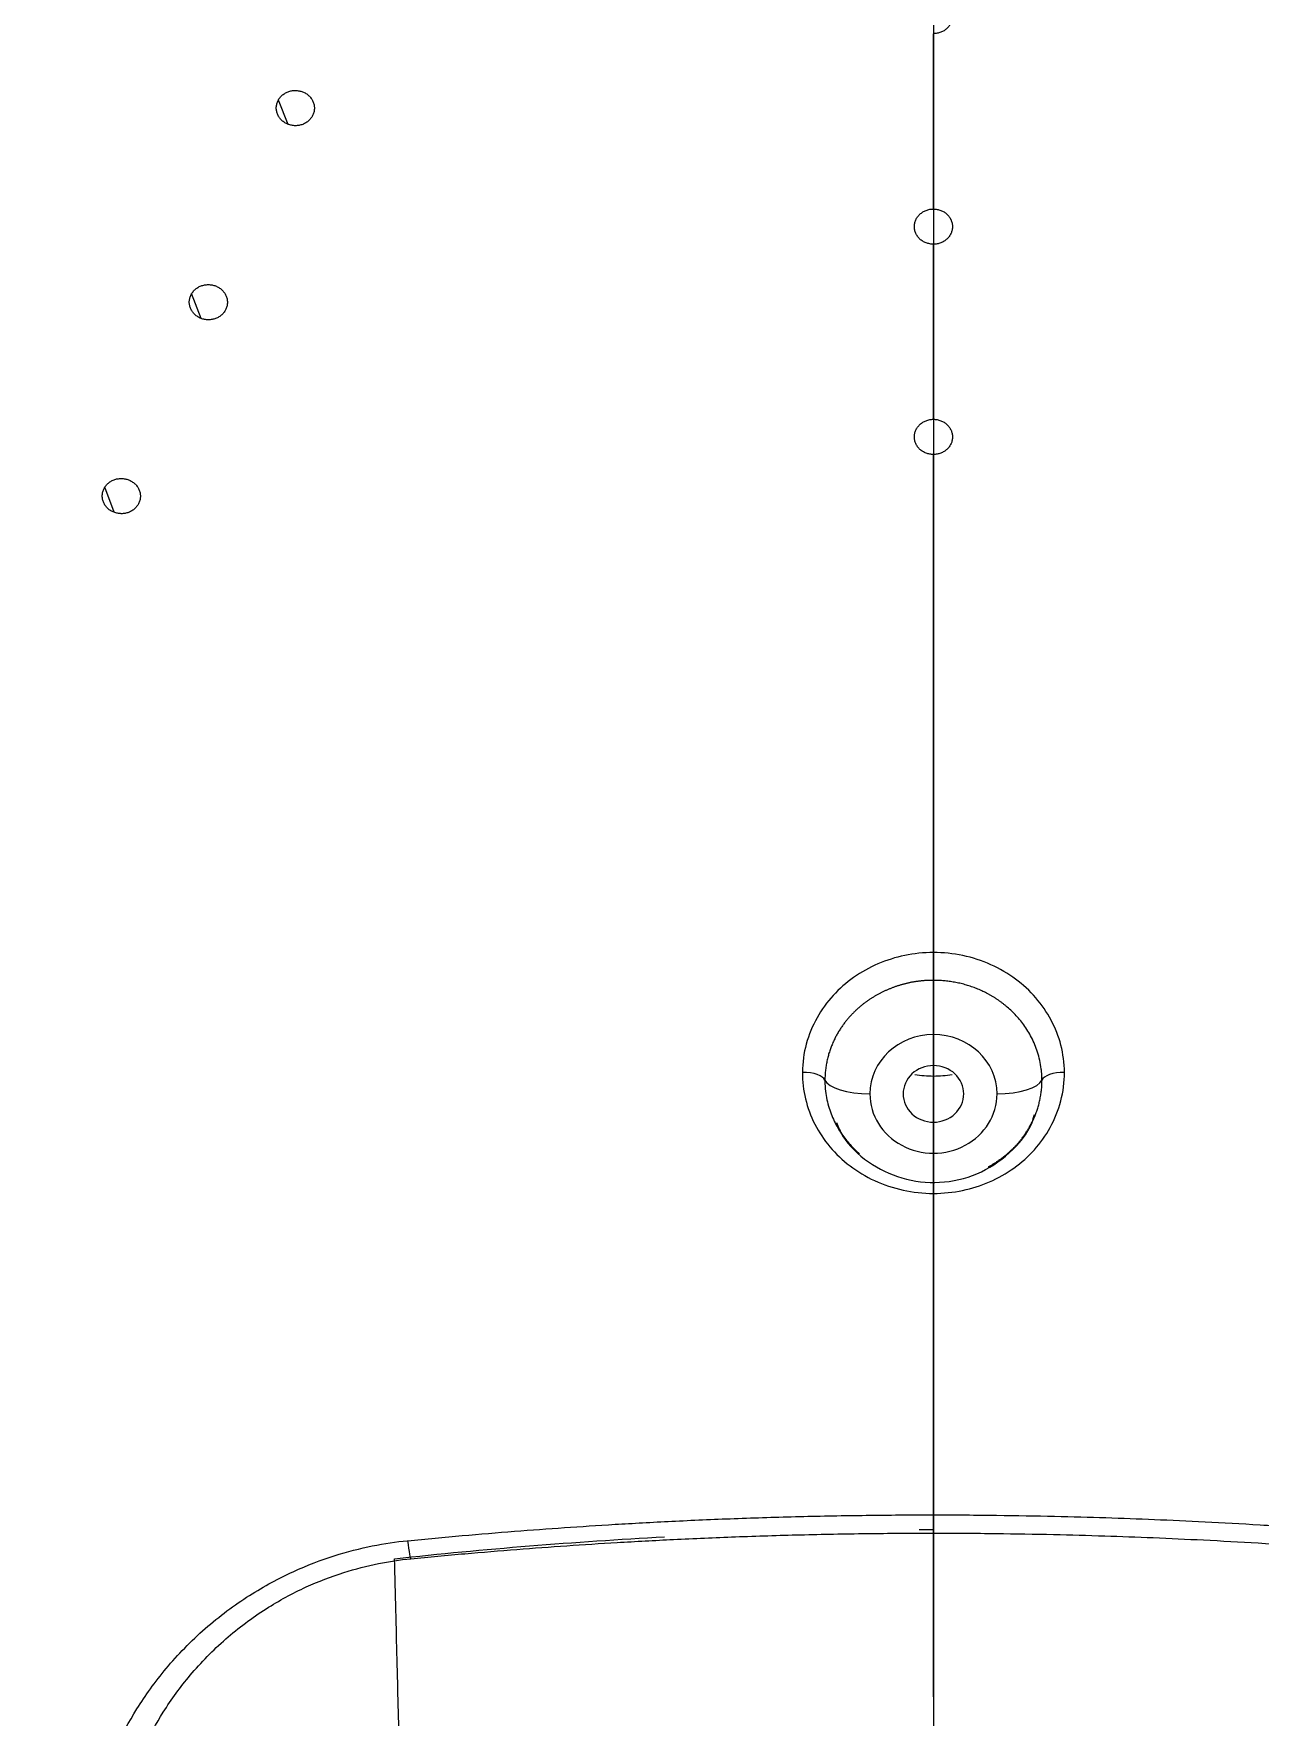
# Model space of a CAD drawing. Extents: x 1797 to 2925, y 0 to 827.
# Drawn here: x 2253.49 to 2269.68, y 512.26 to 534.47 of the extents above; entities that cross this region are included whole.
import ezdxf

# ---------------------------------------------------------------- set-up
doc = ezdxf.new("R2010")
doc.units = 0
doc.header["$LTSCALE"] = 30
doc.header["$MEASUREMENT"] = 0
doc.linetypes.add('CENTER', pattern=[2, 1.25, -0.25, 0.25, -0.25])
doc.layers.add('1', color=7, linetype='CONTINUOUS')
doc.layers.add('DEF_LAYER_ASSEM_MEMBER', color=7, linetype='CONTINUOUS')

msp = doc.modelspace()

# ---------------------------------------------------------------- linework, layer by layer
at = {"layer": '1', "color": 7, "linetype": 'Continuous', "lineweight": 13}
for p, q in [((2265.366, 532.153), (2265.366, 534.466)), ((2265.366, 529.379), (2265.366, 531.689)), ((2265.366, 522.345), (2265.366, 528.915)), ((2265.366, 514.927), (2265.366, 519.167)), ((2265.366, 514.927), (2265.366, 514.686))]:
    msp.add_line(p, q, dxfattribs=at)
at = {"layer": '1', "color": 7, "linetype": 'Continuous', "lineweight": 18}
for p, q in [((2256.85, 533.27), (2256.724, 533.591)), ((2265.366, 532.146), (2265.366, 531.689)), ((2255.702, 530.709), (2255.578, 531.037)), ((2265.366, 529.371), (2265.366, 528.915)), ((2254.554, 528.152), (2254.433, 528.484)), ((2265.366, 522.345), (2265.366, 521.978)), ((2265.366, 520.107), (2265.366, 520.716))]:
    msp.add_line(p, q, dxfattribs=at)
for centre, major_axis, ratio, start_param, end_param in [((2265.366, 552.468), (57.67, 0), 0.93358, 5.498085, 8.635877), ((2265.366, 552.451), (57.518, 0), 0.93358, 5.498085, 10.209879), ((2263.637, 520.647), (0.3, -0.002), 0.391761, 0.151871, 1.571283), ((2267.094, 520.647), (-0.3, -0.002), 0.391761, 4.711902, 6.131314), ((2265.366, 457.009), (-61.825, 0), 0.93358, 4.76982, 4.827648), ((2265.366, 457.009), (-61.825, 0), 0.93358, 4.712389, 4.715458)]:
    msp.add_ellipse(centre, major_axis=major_axis, ratio=ratio, start_param=start_param, end_param=end_param, dxfattribs=at)
at = {"layer": '1', "color": 7, "linetype": 'Continuous', "lineweight": 13}
for centre, major_axis, ratio, start_param, end_param in [((2265.366, 552.269), (57.048, 0), 0.93358, 5.498085, 10.209879), ((2265.366, 552.249), (56.129, 0), 0.93358, 5.397226, 10.310738), ((2265.366, 552.333), (55.427, 0), 0.93358, 5.397283, 10.31068), ((2265.366, 552.862), (-51, 0), 0.93358, 4.712389, 7.625054), ((2265.366, 552.862), (-51, 0), 0.93358, 1.799723, 4.712389), ((2265.366, 520.48), (-0.839, 0), 0.93358, 3.141593, 6.283185), ((2264.527, 520.695), (-0.6, 0), 0.358368, 0.149656, 1.570796), ((2266.204, 520.695), (0.6, 0), 0.358368, 4.712389, 6.133529), ((2265.366, 520.48), (-0.839, 0), 0.93358, 0, 3.141593), ((2258.43, 514.746), (-0.039, 0.398), 0.050437, 1.977571, 3.164789)]:
    msp.add_ellipse(centre, major_axis=major_axis, ratio=ratio, start_param=start_param, end_param=end_param, dxfattribs=at)
for points, knots in [([(2307.926, 513.159), (2307.938, 513.17), (2307.978, 513.208), (2308.062, 513.287), (2308.195, 513.413), (2308.376, 513.585), (2308.604, 513.804), (2308.878, 514.072), (2309.198, 514.387), (2309.562, 514.753), (2309.97, 515.169), (2310.418, 515.638), (2310.907, 516.16), (2311.432, 516.737), (2311.993, 517.371), (2312.587, 518.063), (2313.211, 518.815), (2313.862, 519.629), (2314.537, 520.507), (2315.232, 521.45), (2315.944, 522.46), (2316.669, 523.54), (2317.402, 524.691), (2318.138, 525.915), (2318.873, 527.212), (2319.6, 528.586), (2320.316, 530.037), (2321.013, 531.566), (2321.686, 533.174), (2322.328, 534.862), (2322.932, 536.629), (2323.491, 538.477), (2323.997, 540.404), (2324.443, 542.411), (2324.819, 544.495), (2325.119, 546.656), (2325.333, 548.89), (2325.454, 551.195), (2325.473, 553.567), (2325.38, 556.002), (2325.168, 558.496), (2324.825, 561.042), (2324.345, 563.634), (2323.719, 566.266), (2322.939, 568.928), (2321.997, 571.612), (2321.009, 574.008), (2320.026, 576.113), (2319.093, 577.929), (2318.077, 579.737), (2316.976, 581.534), (2315.789, 583.314), (2314.514, 585.075), (2313.152, 586.811), (2311.7, 588.519), (2310.158, 590.192), (2308.526, 591.828), (2306.804, 593.421), (2304.993, 594.966), (2303.093, 596.458), (2301.105, 597.892), (2299.03, 599.263), (2296.869, 600.565), (2294.624, 601.793), (2292.299, 602.941), (2289.894, 604.005), (2287.415, 604.979), (2284.863, 605.857), (2282.243, 606.635), (2279.559, 607.305), (2276.815, 607.864), (2274.017, 608.308), (2271.171, 608.63), (2268.281, 608.828), (2264.867, 608.906), (2260.944, 608.77), (2256.546, 608.314), (2252.195, 607.559), (2247.916, 606.508), (2243.732, 605.164), (2239.665, 603.537), (2235.736, 601.637), (2231.967, 599.472), (2228.381, 597.052), (2224.994, 594.394), (2221.825, 591.51), (2218.891, 588.418), (2216.21, 585.131), (2213.795, 581.67), (2211.658, 578.052), (2209.607, 573.882), (2207.781, 569.125), (2206.342, 563.781), (2205.468, 558.331), (2205.174, 552.827), (2205.457, 547.322), (2206.273, 542.136), (2207.467, 537.531), (2208.794, 533.724), (2210.105, 530.655), (2211.274, 528.289), (2212.472, 526.099), (2213.721, 524.037), (2215.051, 522.064), (2216.135, 520.578), (2216.984, 519.481), (2217.69, 518.607), (2218.365, 517.803), (2219.069, 516.993), (2219.681, 516.316), (2220.181, 515.778), (2220.552, 515.388), (2220.903, 515.024), (2221.236, 514.686), (2221.548, 514.372), (2221.841, 514.083), (2222.112, 513.819), (2222.362, 513.578), (2222.591, 513.36), (2222.736, 513.224), (2222.805, 513.159)], [0, 0, 0, 0, 0.000179, 0.000603, 0.00127, 0.002183, 0.00334, 0.004741, 0.006386, 0.008277, 0.010411, 0.01279, 0.015413, 0.018281, 0.021393, 0.02475, 0.028351, 0.032196, 0.036286, 0.04062, 0.045199, 0.050022, 0.055089, 0.060401, 0.065958, 0.071758, 0.077804, 0.084093, 0.090627, 0.097406, 0.104428, 0.111695, 0.119206, 0.126961, 0.134961, 0.143206, 0.151695, 0.160428, 0.169406, 0.178628, 0.188094, 0.197805, 0.20776, 0.21796, 0.228404, 0.239092, 0.250024, 0.257544, 0.265167, 0.272896, 0.280729, 0.288666, 0.296708, 0.304854, 0.313104, 0.321459, 0.329918, 0.338482, 0.34715, 0.355923, 0.3648, 0.373782, 0.382867, 0.392057, 0.401352, 0.410752, 0.420256, 0.429863, 0.439576, 0.449392, 0.459314, 0.46934, 0.47947, 0.489704, 0.500043, 0.515667, 0.531291, 0.546915, 0.562538, 0.578162, 0.593786, 0.60941, 0.625034, 0.640657, 0.656282, 0.671906, 0.68753, 0.703153, 0.718778, 0.734402, 0.750026, 0.770854, 0.791682, 0.81251, 0.833338, 0.854167, 0.874994, 0.892773, 0.907913, 0.920413, 0.930274, 0.937493, 0.948337, 0.95716, 0.963963, 0.968745, 0.972532, 0.976398, 0.980345, 0.984372, 0.986462, 0.988435, 0.990291, 0.99203, 0.993651, 0.995155, 0.996542, 0.997812, 0.998965, 1, 1, 1, 1]), ([(2223.353, 513.341), (2223.338, 513.355), (2223.291, 513.399), (2223.136, 513.547), (2223.026, 513.651), (2222.747, 513.92), (2222.577, 514.085), (2222.178, 514.478), (2221.948, 514.707), (2221.435, 515.229), (2221.15, 515.523), (2220.529, 516.181), (2220.193, 516.544), (2219.475, 517.344), (2219.093, 517.781), (2218.29, 518.732), (2217.869, 519.247), (2216.998, 520.36), (2216.547, 520.958), (2215.625, 522.241), (2215.153, 522.927), (2214.2, 524.391), (2213.718, 525.169), (2212.757, 526.822), (2212.278, 527.697), (2211.335, 529.546), (2210.872, 530.521), (2209.977, 532.572), (2209.545, 533.649), (2208.731, 535.907), (2208.348, 537.088), (2207.65, 539.553), (2207.336, 540.837), (2206.796, 543.507), (2206.57, 544.892), (2206.23, 547.759), (2206.114, 549.24), (2206.015, 552.291), (2206.031, 553.86), (2206.219, 557.074), (2206.39, 558.719), (2206.911, 562.071), (2207.261, 563.777), (2208.158, 567.23), (2208.706, 568.978), (2210.021, 572.49), (2210.788, 574.255), (2212.561, 577.774), (2213.567, 579.528), (2215.827, 582.992), (2217.082, 584.702), (2219.852, 588.041), (2221.367, 589.669), (2224.661, 592.802), (2226.439, 594.308), (2229.3, 596.442), (2230.286, 597.132), (2232.321, 598.464), (2233.37, 599.107), (2236.61, 600.953), (2238.893, 602.076), (2243.683, 604.062), (2246.189, 604.924), (2251.393, 606.337), (2254.09, 606.888), (2258.246, 607.45), (2259.649, 607.593), (2261.777, 607.738), (2262.49, 607.774), (2263.564, 607.811), (2264.102, 607.825), (2264.732, 607.833), (2265.048, 607.835), (2265.206, 607.836), (2265.285, 607.836), (2265.324, 607.836), (2265.344, 607.836), (2265.354, 607.836), (2265.359, 607.836), (2265.361, 607.836), (2265.362, 607.836), (2265.363, 607.836), (2265.364, 607.836), (2271.184, 607.836), (2282.826, 606.227), (2298.786, 599.183), (2307.511, 591.809), (2314.902, 583.412), (2317.931, 578.702), (2322.393, 568.663), (2323.827, 563.335), (2324.98, 552.52), (2324.698, 547.033), (2322.439, 536.372), (2320.462, 531.198), (2316.357, 524.003), (2314.021, 520.547), (2311.295, 517.36), (2309.394, 515.303), (2308.402, 514.307), (2307.378, 513.342)], [0, 0, 0, 0, 0.015625, 0.015625, 0.03125, 0.03125, 0.046875, 0.046875, 0.0625, 0.0625, 0.078125, 0.078125, 0.09375, 0.09375, 0.109375, 0.109375, 0.125, 0.125, 0.140625, 0.140625, 0.15625, 0.15625, 0.171875, 0.171875, 0.1875, 0.1875, 0.203125, 0.203125, 0.21875, 0.21875, 0.234375, 0.234375, 0.25, 0.25, 0.265625, 0.265625, 0.28125, 0.28125, 0.296875, 0.296875, 0.3125, 0.3125, 0.328125, 0.328125, 0.34375, 0.34375, 0.359375, 0.359375, 0.375, 0.375, 0.390625, 0.390625, 0.40625, 0.40625, 0.421875, 0.421875, 0.429687, 0.429687, 0.4375, 0.4375, 0.453125, 0.453125, 0.46875, 0.46875, 0.484375, 0.484375, 0.492187, 0.492187, 0.496094, 0.496094, 0.498047, 0.499023, 0.499512, 0.499756, 0.499878, 0.499939, 0.499969, 0.499985, 0.499992, 0.499996, 0.499998, 0.499998, 0.5, 0.5, 0.5625, 0.625, 0.6875, 0.6875, 0.75, 0.75, 0.8125, 0.8125, 0.875, 0.875, 0.9375, 0.9375, 0.96875, 0.984375, 0.984375, 1, 1, 1, 1]), ([(2265.365, 606.92), (2265.323, 606.92), (2265.24, 606.92), (2265.114, 606.919), (2264.988, 606.919), (2264.863, 606.918), (2264.737, 606.917), (2264.611, 606.915), (2264.486, 606.914), (2264.36, 606.912), (2264.234, 606.91), (2264.109, 606.907), (2263.983, 606.905), (2263.857, 606.902), (2263.732, 606.898), (2263.606, 606.895), (2263.48, 606.891), (2263.355, 606.887), (2263.229, 606.883), (2263.104, 606.879), (2262.978, 606.874), (2262.852, 606.869), (2262.727, 606.864), (2262.601, 606.859), (2262.475, 606.853), (2262.35, 606.847), (2262.224, 606.841), (2262.099, 606.834), (2261.973, 606.828), (2261.847, 606.821), (2261.722, 606.813), (2261.596, 606.806), (2261.47, 606.798), (2261.345, 606.79), (2261.219, 606.782), (2261.094, 606.773), (2260.644, 606.742), (2259.871, 606.681), (2258.777, 606.575), (2257.685, 606.449), (2256.595, 606.305), (2255.508, 606.141), (2254.425, 605.959), (2253.346, 605.757), (2251.913, 605.464), (2250.133, 605.05), (2248.019, 604.478), (2245.93, 603.832), (2243.868, 603.113), (2241.835, 602.322), (2239.172, 601.174), (2235.929, 599.565), (2232.212, 597.369), (2228.676, 594.914), (2225.722, 592.519), (2223.281, 590.277), (2221.294, 588.26), (2219.109, 585.803), (2216.798, 582.846), (2214.737, 579.744), (2213.116, 576.926), (2211.858, 574.45), (2210.83, 572.129), (2209.997, 569.986), (2209.326, 568.036), (2208.73, 566.051), (2208.159, 563.828), (2207.645, 561.361), (2207.23, 558.648), (2206.985, 556.146), (2206.87, 553.866), (2206.848, 551.818), (2206.909, 549.758), (2207.053, 547.702), (2207.279, 545.657), (2207.587, 543.627), (2207.977, 541.601), (2208.607, 538.926), (2209.596, 535.621), (2210.93, 532.186), (2212.297, 529.25), (2213.6, 526.794), (2214.876, 524.667), (2216.075, 522.85), (2217.158, 521.329), (2218.199, 519.968), (2219.186, 518.756), (2220.023, 517.781), (2220.803, 516.912), (2221.52, 516.142), (2222.262, 515.374), (2222.828, 514.809), (2223.206, 514.439), (2223.387, 514.263), (2223.571, 514.086), (2223.757, 513.908), (2223.945, 513.73), (2224.135, 513.55), (2224.328, 513.37), (2224.523, 513.189), (2224.72, 513.007), (2224.92, 512.824), (2225.122, 512.641), (2225.326, 512.456), (2225.532, 512.271), (2225.741, 512.085), (2225.952, 511.899), (2226.094, 511.774), (2226.165, 511.712)], [0, 0, 0, 0, 0.000892, 0.001785, 0.002677, 0.003569, 0.004462, 0.005354, 0.006246, 0.007138, 0.00803, 0.008923, 0.009815, 0.010707, 0.011599, 0.012491, 0.013384, 0.014276, 0.015169, 0.016061, 0.016953, 0.017846, 0.018739, 0.019631, 0.020524, 0.021417, 0.02231, 0.023203, 0.024097, 0.02499, 0.025884, 0.026777, 0.027671, 0.028565, 0.029459, 0.030354, 0.031248, 0.039059, 0.046868, 0.054679, 0.062496, 0.070311, 0.078122, 0.085931, 0.093744, 0.109373, 0.124991, 0.140601, 0.156239, 0.171854, 0.187489, 0.218707, 0.249974, 0.281106, 0.312458, 0.333209, 0.354021, 0.374951, 0.406022, 0.437441, 0.458146, 0.47896, 0.499936, 0.515411, 0.530971, 0.546637, 0.562432, 0.583123, 0.603936, 0.624924, 0.640415, 0.655981, 0.671643, 0.687423, 0.702962, 0.718542, 0.734186, 0.749915, 0.781006, 0.812398, 0.833188, 0.854003, 0.874891, 0.888786, 0.90267, 0.916556, 0.926936, 0.93739, 0.945051, 0.952809, 0.960666, 0.968624, 0.970466, 0.972324, 0.974198, 0.976087, 0.977992, 0.979913, 0.98185, 0.983802, 0.985771, 0.987756, 0.989756, 0.991773, 0.993806, 0.995854, 0.997919, 1, 1, 1, 1]), ([(2304.563, 511.712), (2304.6, 511.744), (2304.674, 511.809), (2304.784, 511.906), (2304.894, 512.003), (2305.003, 512.1), (2305.112, 512.196), (2305.22, 512.292), (2305.327, 512.388), (2305.433, 512.484), (2305.539, 512.579), (2305.644, 512.674), (2305.749, 512.769), (2305.853, 512.864), (2305.956, 512.958), (2306.059, 513.052), (2306.161, 513.146), (2306.262, 513.24), (2306.363, 513.333), (2306.463, 513.426), (2306.562, 513.519), (2306.661, 513.611), (2306.759, 513.703), (2306.856, 513.795), (2306.953, 513.887), (2307.049, 513.979), (2307.144, 514.07), (2307.239, 514.161), (2307.333, 514.251), (2307.426, 514.342), (2307.519, 514.432), (2307.611, 514.522), (2307.932, 514.836), (2308.472, 515.374), (2309.216, 516.143), (2309.932, 516.912), (2310.552, 517.604), (2311.086, 518.218), (2311.541, 518.756), (2311.988, 519.299), (2312.428, 519.847), (2312.86, 520.4), (2313.284, 520.958), (2313.701, 521.521), (2314.11, 522.089), (2314.512, 522.662), (2314.906, 523.239), (2315.292, 523.822), (2315.924, 524.802), (2316.772, 526.195), (2317.788, 528.02), (2318.727, 529.876), (2319.689, 531.979), (2320.64, 534.333), (2321.536, 536.943), (2322.19, 539.236), (2322.659, 541.197), (2322.992, 542.816), (2323.271, 544.438), (2323.497, 546.063), (2323.711, 548.065), (2323.862, 550.44), (2323.888, 553.181), (2323.783, 555.551), (2323.609, 557.554), (2323.412, 559.194), (2323.163, 560.821), (2322.863, 562.433), (2322.431, 564.404), (2321.821, 566.714), (2320.976, 569.338), (2320.075, 571.702), (2319.155, 573.817), (2318.248, 575.694), (2317.27, 577.53), (2316.1, 579.535), (2314.71, 581.689), (2313.07, 583.962), (2311.459, 585.969), (2309.909, 587.733), (2308.448, 589.274), (2306.93, 590.757), (2305.175, 592.348), (2303.165, 594.019), (2300.876, 595.736), (2298.501, 597.342), (2296.044, 598.835), (2293.506, 600.212), (2291.333, 601.259), (2289.562, 602.035), (2288.219, 602.586), (2286.634, 603.193), (2284.802, 603.832), (2282.713, 604.478), (2280.599, 605.05), (2278.819, 605.464), (2277.386, 605.758), (2276.307, 605.96), (2275.223, 606.142), (2274.137, 606.305), (2273.047, 606.45), (2271.954, 606.575), (2270.86, 606.681), (2270.047, 606.746), (2269.519, 606.782), (2269.274, 606.798), (2269.03, 606.813), (2268.786, 606.826), (2268.542, 606.839), (2268.297, 606.851), (2268.053, 606.862), (2267.809, 606.872), (2267.565, 606.881), (2267.32, 606.89), (2267.076, 606.897), (2266.832, 606.903), (2266.587, 606.908), (2266.343, 606.912), (2266.099, 606.916), (2265.854, 606.918), (2265.61, 606.92), (2265.447, 606.92), (2265.365, 606.92)], [0, 0, 0, 0, 0.001083, 0.002161, 0.003234, 0.004303, 0.005367, 0.006426, 0.00748, 0.008529, 0.009574, 0.010614, 0.011649, 0.01268, 0.013706, 0.014727, 0.015743, 0.016755, 0.017761, 0.018764, 0.019761, 0.020754, 0.021742, 0.022725, 0.023704, 0.024678, 0.025647, 0.026612, 0.027572, 0.028527, 0.029477, 0.030423, 0.031365, 0.039376, 0.047252, 0.054996, 0.06261, 0.067826, 0.073038, 0.078247, 0.083453, 0.088658, 0.093862, 0.099065, 0.104269, 0.109474, 0.11468, 0.11989, 0.125102, 0.140784, 0.156415, 0.172013, 0.187599, 0.208569, 0.229381, 0.250087, 0.262676, 0.275208, 0.287695, 0.300148, 0.312578, 0.333586, 0.354399, 0.37507, 0.387684, 0.400229, 0.412716, 0.425158, 0.437564, 0.458587, 0.4794, 0.500054, 0.515804, 0.531455, 0.547029, 0.562548, 0.583545, 0.604358, 0.62504, 0.640746, 0.65638, 0.671967, 0.687533, 0.708465, 0.729274, 0.750024, 0.770891, 0.791699, 0.812515, 0.822941, 0.833354, 0.843763, 0.859399, 0.875008, 0.890624, 0.906254, 0.914066, 0.921875, 0.929686, 0.937503, 0.945319, 0.95313, 0.960939, 0.968752, 0.970491, 0.972229, 0.973967, 0.975704, 0.977441, 0.979178, 0.980914, 0.982649, 0.984385, 0.98612, 0.987855, 0.98959, 0.991325, 0.99306, 0.994794, 0.99653, 0.998265, 1, 1, 1, 1]), ([(2265.365, 606.627), (2265.406, 606.626), (2265.488, 606.626), (2265.61, 606.626), (2265.733, 606.625), (2265.855, 606.625), (2265.978, 606.624), (2266.1, 606.622), (2266.223, 606.621), (2266.345, 606.619), (2266.467, 606.617), (2266.59, 606.615), (2266.712, 606.612), (2266.834, 606.609), (2266.957, 606.606), (2267.079, 606.603), (2267.201, 606.6), (2267.324, 606.596), (2267.446, 606.592), (2267.568, 606.588), (2267.691, 606.583), (2267.813, 606.579), (2267.935, 606.574), (2268.057, 606.568), (2268.18, 606.563), (2268.302, 606.557), (2268.424, 606.551), (2268.546, 606.545), (2268.669, 606.539), (2268.791, 606.532), (2268.913, 606.526), (2269.035, 606.518), (2269.157, 606.511), (2269.28, 606.504), (2269.402, 606.496), (2269.524, 606.488), (2269.962, 606.458), (2270.714, 606.4), (2271.78, 606.299), (2272.843, 606.179), (2274.258, 605.996), (2276.02, 605.721), (2278.118, 605.319), (2280.199, 604.845), (2282.489, 604.239), (2284.976, 603.473), (2287.642, 602.513), (2290.253, 601.432), (2292.805, 600.234), (2295.292, 598.919), (2297.705, 597.493), (2300.04, 595.958), (2302.293, 594.317), (2304.456, 592.576), (2306.525, 590.738), (2308.496, 588.807), (2310.362, 586.788), (2312.12, 584.686), (2313.766, 582.506), (2315.295, 580.253), (2316.704, 577.934), (2317.99, 575.551), (2319.148, 573.113), (2320.177, 570.625), (2321.075, 568.093), (2321.838, 565.522), (2322.465, 562.92), (2322.956, 560.292), (2323.306, 557.644), (2323.518, 554.983), (2323.59, 552.316), (2323.52, 549.649), (2323.311, 546.987), (2322.963, 544.34), (2322.516, 541.928), (2322.009, 539.756), (2321.478, 537.822), (2320.868, 535.901), (2320.183, 534.002), (2319.425, 532.131), (2318.596, 530.29), (2317.691, 528.474), (2316.715, 526.69), (2315.671, 524.943), (2314.56, 523.235), (2313.38, 521.563), (2312.502, 520.413), (2311.976, 519.754), (2311.829, 519.571), (2311.682, 519.389), (2311.533, 519.208), (2311.384, 519.027), (2311.234, 518.847), (2311.083, 518.667), (2310.932, 518.489), (2310.779, 518.31), (2310.626, 518.132), (2310.472, 517.955), (2310.317, 517.779), (2310.161, 517.603), (2310.005, 517.427), (2309.847, 517.252), (2309.689, 517.078), (2309.53, 516.905), (2309.371, 516.732), (2309.21, 516.559), (2309.049, 516.387), (2308.887, 516.216), (2308.724, 516.045), (2308.56, 515.875), (2308.395, 515.706), (2308.23, 515.537), (2308.064, 515.369), (2307.897, 515.201), (2307.729, 515.034), (2307.56, 514.868), (2307.391, 514.702), (2307.221, 514.537), (2307.05, 514.373), (2306.878, 514.209), (2306.705, 514.045), (2306.589, 513.937), (2306.532, 513.883)], [0, 0, 0, 0, 0.000893, 0.001787, 0.00268, 0.003573, 0.004466, 0.005359, 0.006252, 0.007145, 0.008038, 0.008931, 0.009824, 0.010716, 0.011609, 0.012502, 0.013394, 0.014287, 0.015179, 0.016072, 0.016965, 0.017857, 0.01875, 0.019643, 0.020535, 0.021428, 0.022321, 0.023214, 0.024106, 0.024999, 0.025892, 0.026785, 0.027679, 0.028572, 0.029465, 0.030359, 0.031252, 0.039067, 0.046877, 0.054688, 0.062504, 0.07814, 0.093746, 0.109357, 0.125006, 0.14583, 0.166638, 0.187504, 0.208304, 0.229115, 0.250003, 0.270773, 0.291586, 0.312501, 0.333239, 0.354054, 0.375, 0.395709, 0.416524, 0.437499, 0.458186, 0.479002, 0.499997, 0.520672, 0.541488, 0.562496, 0.583169, 0.603985, 0.624994, 0.645677, 0.666493, 0.687493, 0.708193, 0.72901, 0.749991, 0.765529, 0.781111, 0.796759, 0.812493, 0.828052, 0.843643, 0.859283, 0.874994, 0.890575, 0.906173, 0.921807, 0.937495, 0.939279, 0.941062, 0.942845, 0.944628, 0.94641, 0.948193, 0.949976, 0.951759, 0.953542, 0.955325, 0.957108, 0.958891, 0.960675, 0.962458, 0.964242, 0.966026, 0.96781, 0.969595, 0.971379, 0.973164, 0.97495, 0.976736, 0.978522, 0.980309, 0.982096, 0.983884, 0.985672, 0.987461, 0.98925, 0.99104, 0.992831, 0.994622, 0.996414, 0.998207, 1, 1, 1, 1]), ([(2265.366, 521.978), (2265.36, 521.978), (2265.348, 521.978), (2265.33, 521.978), (2265.312, 521.977), (2265.294, 521.977), (2265.276, 521.976), (2265.258, 521.975), (2265.24, 521.973), (2265.222, 521.972), (2265.204, 521.97), (2265.186, 521.968), (2265.168, 521.966), (2265.15, 521.963), (2265.132, 521.961), (2265.114, 521.958), (2265.096, 521.955), (2265.078, 521.952), (2265.06, 521.948), (2265.042, 521.944), (2265.024, 521.94), (2265.006, 521.936), (2264.988, 521.932), (2264.97, 521.927), (2264.952, 521.922), (2264.934, 521.917), (2264.917, 521.912), (2264.899, 521.906), (2264.881, 521.901), (2264.863, 521.895), (2264.846, 521.888), (2264.828, 521.882), (2264.811, 521.875), (2264.793, 521.868), (2264.776, 521.861), (2264.759, 521.854), (2264.741, 521.846), (2264.724, 521.839), (2264.707, 521.831), (2264.69, 521.822), (2264.673, 521.814), (2264.657, 521.805), (2264.64, 521.796), (2264.623, 521.787), (2264.607, 521.778), (2264.59, 521.768), (2264.574, 521.758), (2264.558, 521.748), (2264.542, 521.738), (2264.526, 521.728), (2264.51, 521.717), (2264.495, 521.706), (2264.479, 521.695), (2264.464, 521.684), (2264.448, 521.672), (2264.433, 521.66), (2264.418, 521.648), (2264.404, 521.636), (2264.389, 521.624), (2264.374, 521.611), (2264.36, 521.598), (2264.346, 521.585), (2264.331, 521.571), (2264.317, 521.557), (2264.302, 521.543), (2264.288, 521.527), (2264.273, 521.512), (2264.258, 521.495), (2264.243, 521.478), (2264.229, 521.461), (2264.214, 521.443), (2264.2, 521.425), (2264.185, 521.406), (2264.171, 521.386), (2264.156, 521.366), (2264.142, 521.345), (2264.128, 521.323), (2264.115, 521.301), (2264.101, 521.279), (2264.088, 521.255), (2264.075, 521.231), (2264.063, 521.207), (2264.051, 521.182), (2264.039, 521.156), (2264.028, 521.129), (2264.017, 521.102), (2264.007, 521.075), (2263.997, 521.046), (2263.987, 521.018), (2263.979, 520.988), (2263.971, 520.958), (2263.963, 520.928), (2263.957, 520.896), (2263.951, 520.865), (2263.946, 520.832), (2263.942, 520.799), (2263.938, 520.766), (2263.936, 520.732), (2263.934, 520.698), (2263.934, 520.675), (2263.933, 520.663)], [0, 0, 0, 0, 0.007951, 0.015917, 0.0239, 0.031899, 0.039914, 0.047945, 0.055992, 0.064055, 0.072134, 0.08023, 0.088341, 0.096469, 0.104613, 0.112774, 0.12095, 0.129143, 0.137351, 0.145577, 0.153818, 0.162075, 0.170349, 0.178639, 0.186946, 0.195268, 0.203607, 0.211963, 0.220334, 0.228722, 0.237127, 0.245547, 0.253984, 0.262438, 0.270908, 0.279394, 0.287896, 0.296415, 0.304951, 0.313503, 0.322071, 0.330656, 0.339257, 0.347875, 0.356509, 0.36516, 0.373827, 0.382511, 0.391211, 0.399928, 0.408661, 0.417411, 0.426178, 0.434961, 0.44376, 0.452577, 0.46141, 0.470259, 0.479125, 0.488008, 0.496828, 0.505852, 0.515079, 0.524509, 0.534144, 0.543981, 0.554023, 0.564268, 0.574717, 0.585369, 0.596226, 0.607286, 0.61855, 0.630019, 0.641691, 0.653568, 0.665649, 0.677934, 0.690423, 0.703117, 0.716015, 0.729118, 0.742425, 0.755937, 0.769653, 0.783574, 0.7977, 0.812031, 0.826567, 0.841307, 0.856253, 0.871404, 0.88676, 0.902321, 0.918087, 0.934059, 0.950236, 0.966618, 0.983206, 1, 1, 1, 1]), ([(2266.798, 520.663), (2266.798, 520.669), (2266.797, 520.681), (2266.797, 520.698), (2266.796, 520.714), (2266.796, 520.728), (2266.795, 520.742), (2266.794, 520.755), (2266.793, 520.766), (2266.792, 520.776), (2266.791, 520.785), (2266.79, 520.793), (2266.789, 520.8), (2266.789, 520.806), (2266.779, 520.884), (2266.747, 521.027), (2266.666, 521.222), (2266.565, 521.388), (2266.45, 521.525), (2266.358, 521.612), (2266.296, 521.661), (2266.267, 521.684), (2266.238, 521.705), (2266.208, 521.726), (2266.177, 521.746), (2266.146, 521.765), (2266.115, 521.783), (2266.083, 521.801), (2266.051, 521.817), (2266.019, 521.833), (2265.986, 521.848), (2265.952, 521.863), (2265.919, 521.876), (2265.885, 521.888), (2265.851, 521.9), (2265.817, 521.911), (2265.783, 521.921), (2265.748, 521.93), (2265.714, 521.939), (2265.679, 521.946), (2265.644, 521.953), (2265.609, 521.959), (2265.575, 521.964), (2265.54, 521.969), (2265.505, 521.972), (2265.47, 521.975), (2265.435, 521.977), (2265.4, 521.978), (2265.377, 521.978), (2265.366, 521.978)], [0, 0, 0, 0, 0.008707, 0.016883, 0.024528, 0.031641, 0.038224, 0.044275, 0.049795, 0.054784, 0.059242, 0.063169, 0.066565, 0.06943, 0.071765, 0.180176, 0.28031, 0.372181, 0.455803, 0.531191, 0.548058, 0.564875, 0.581642, 0.598357, 0.615022, 0.631637, 0.648201, 0.664715, 0.681178, 0.697592, 0.713955, 0.730268, 0.746531, 0.762744, 0.778907, 0.795021, 0.811085, 0.827099, 0.843064, 0.858979, 0.874844, 0.890661, 0.906428, 0.922146, 0.937815, 0.953434, 0.969005, 0.984527, 1, 1, 1, 1])]:
    msp.add_open_spline(points, degree=3, knots=knots, dxfattribs=at)
at = {"layer": '1', "color": 7, "linetype": 'Continuous', "lineweight": 18}
for points, knots in [([(2265.366, 534.931), (2265.382, 534.931), (2265.398, 534.93), (2265.422, 534.925), (2265.43, 534.923), (2265.446, 534.919), (2265.454, 534.916), (2265.477, 534.907), (2265.491, 534.9), (2265.519, 534.884), (2265.532, 534.874), (2265.555, 534.852), (2265.565, 534.841), (2265.579, 534.822), (2265.583, 534.815), (2265.591, 534.802), (2265.598, 534.788), (2265.603, 534.774), (2265.608, 534.759), (2265.61, 534.752), (2265.615, 534.729), (2265.617, 534.714), (2265.617, 534.691), (2265.616, 534.684), (2265.615, 534.669), (2265.613, 534.661), (2265.608, 534.639), (2265.604, 534.624), (2265.594, 534.603), (2265.591, 534.596), (2265.583, 534.582), (2265.579, 534.576), (2265.565, 534.557), (2265.555, 534.545), (2265.537, 534.529), (2265.531, 534.524), (2265.519, 534.514), (2265.505, 534.505), (2265.491, 534.498), (2265.477, 534.49), (2265.469, 534.487), (2265.446, 534.478), (2265.431, 534.474), (2265.399, 534.468), (2265.382, 534.466), (2265.366, 534.466)], [0, 0, 0, 0, 0.0625, 0.0625, 0.09375, 0.09375, 0.125, 0.125, 0.1875, 0.1875, 0.25, 0.25, 0.3125, 0.3125, 0.34375, 0.34375, 0.375, 0.40625, 0.40625, 0.4375, 0.4375, 0.5, 0.5, 0.53125, 0.53125, 0.5625, 0.5625, 0.625, 0.625, 0.65625, 0.65625, 0.6875, 0.6875, 0.75, 0.75, 0.78125, 0.78125, 0.8125, 0.84375, 0.84375, 0.875, 0.875, 0.9375, 0.9375, 1, 1, 1, 1]), ([(2256.85, 533.27), (2256.835, 533.276), (2256.82, 533.283), (2256.8, 533.296), (2256.793, 533.301), (2256.781, 533.31), (2256.774, 533.316), (2256.757, 533.332), (2256.747, 533.343), (2256.728, 533.369), (2256.72, 533.382), (2256.708, 533.41), (2256.703, 533.425), (2256.698, 533.447), (2256.697, 533.455), (2256.695, 533.47), (2256.695, 533.485), (2256.695, 533.5), (2256.697, 533.516), (2256.698, 533.523), (2256.703, 533.546), (2256.708, 533.56), (2256.717, 533.581), (2256.72, 533.588), (2256.728, 533.601), (2256.732, 533.608), (2256.746, 533.627), (2256.757, 533.639), (2256.774, 533.655), (2256.78, 533.66), (2256.793, 533.67), (2256.8, 533.674), (2256.82, 533.687), (2256.834, 533.694), (2256.857, 533.703), (2256.865, 533.705), (2256.881, 533.709), (2256.897, 533.713), (2256.913, 533.715), (2256.929, 533.717), (2256.938, 533.717), (2256.962, 533.717), (2256.979, 533.715), (2257.011, 533.709), (2257.027, 533.705), (2257.042, 533.699)], [0, 0, 0, 0, 0.0625, 0.0625, 0.09375, 0.09375, 0.125, 0.125, 0.1875, 0.1875, 0.25, 0.25, 0.3125, 0.3125, 0.34375, 0.34375, 0.375, 0.40625, 0.40625, 0.4375, 0.4375, 0.5, 0.5, 0.53125, 0.53125, 0.5625, 0.5625, 0.625, 0.625, 0.65625, 0.65625, 0.6875, 0.6875, 0.75, 0.75, 0.78125, 0.78125, 0.8125, 0.84375, 0.84375, 0.875, 0.875, 0.9375, 0.9375, 1, 1, 1, 1]), ([(2257.042, 533.699), (2257.057, 533.693), (2257.072, 533.686), (2257.092, 533.673), (2257.099, 533.669), (2257.112, 533.659), (2257.118, 533.654), (2257.135, 533.637), (2257.146, 533.626), (2257.164, 533.6), (2257.172, 533.587), (2257.184, 533.559), (2257.189, 533.544), (2257.194, 533.522), (2257.195, 533.514), (2257.197, 533.499), (2257.197, 533.484), (2257.197, 533.469), (2257.195, 533.454), (2257.194, 533.446), (2257.189, 533.423), (2257.185, 533.409), (2257.175, 533.388), (2257.172, 533.381), (2257.164, 533.368), (2257.16, 533.361), (2257.146, 533.342), (2257.135, 533.331), (2257.118, 533.315), (2257.112, 533.309), (2257.099, 533.3), (2257.093, 533.295), (2257.072, 533.283), (2257.058, 533.275), (2257.035, 533.267), (2257.027, 533.264), (2257.011, 533.26), (2256.995, 533.256), (2256.979, 533.254), (2256.963, 533.253), (2256.955, 533.252), (2256.93, 533.252), (2256.913, 533.254), (2256.881, 533.26), (2256.865, 533.264), (2256.85, 533.27)], [0, 0, 0, 0, 0.0625, 0.0625, 0.09375, 0.09375, 0.125, 0.125, 0.1875, 0.1875, 0.25, 0.25, 0.3125, 0.3125, 0.34375, 0.34375, 0.375, 0.40625, 0.40625, 0.4375, 0.4375, 0.5, 0.5, 0.53125, 0.53125, 0.5625, 0.5625, 0.625, 0.625, 0.65625, 0.65625, 0.6875, 0.6875, 0.75, 0.75, 0.78125, 0.78125, 0.8125, 0.84375, 0.84375, 0.875, 0.875, 0.9375, 0.9375, 1, 1, 1, 1]), ([(2265.366, 531.689), (2265.349, 531.689), (2265.333, 531.69), (2265.309, 531.695), (2265.301, 531.697), (2265.285, 531.701), (2265.277, 531.704), (2265.254, 531.712), (2265.24, 531.72), (2265.212, 531.736), (2265.199, 531.746), (2265.176, 531.767), (2265.166, 531.779), (2265.152, 531.798), (2265.148, 531.805), (2265.14, 531.818), (2265.133, 531.832), (2265.128, 531.846), (2265.123, 531.861), (2265.121, 531.868), (2265.116, 531.891), (2265.114, 531.906), (2265.114, 531.928), (2265.115, 531.936), (2265.116, 531.951), (2265.117, 531.959), (2265.122, 531.981), (2265.127, 531.996), (2265.137, 532.017), (2265.14, 532.024), (2265.148, 532.037), (2265.152, 532.044), (2265.166, 532.063), (2265.176, 532.074), (2265.193, 532.091), (2265.2, 532.096), (2265.212, 532.105), (2265.226, 532.114), (2265.24, 532.122), (2265.254, 532.129), (2265.262, 532.133), (2265.285, 532.141), (2265.3, 532.146), (2265.332, 532.152), (2265.349, 532.153), (2265.366, 532.153)], [0, 0, 0, 0, 0.0625, 0.0625, 0.09375, 0.09375, 0.125, 0.125, 0.1875, 0.1875, 0.25, 0.25, 0.3125, 0.3125, 0.34375, 0.34375, 0.375, 0.40625, 0.40625, 0.4375, 0.4375, 0.5, 0.5, 0.53125, 0.53125, 0.5625, 0.5625, 0.625, 0.625, 0.65625, 0.65625, 0.6875, 0.6875, 0.75, 0.75, 0.78125, 0.78125, 0.8125, 0.84375, 0.84375, 0.875, 0.875, 0.9375, 0.9375, 1, 1, 1, 1]), ([(2265.366, 532.153), (2265.382, 532.153), (2265.398, 532.152), (2265.422, 532.147), (2265.43, 532.145), (2265.446, 532.141), (2265.454, 532.138), (2265.477, 532.13), (2265.491, 532.123), (2265.519, 532.106), (2265.532, 532.096), (2265.555, 532.075), (2265.565, 532.063), (2265.579, 532.044), (2265.583, 532.037), (2265.591, 532.024), (2265.598, 532.01), (2265.603, 531.996), (2265.608, 531.981), (2265.61, 531.974), (2265.615, 531.951), (2265.617, 531.936), (2265.617, 531.914), (2265.616, 531.906), (2265.615, 531.891), (2265.614, 531.883), (2265.609, 531.861), (2265.604, 531.847), (2265.594, 531.825), (2265.591, 531.818), (2265.583, 531.805), (2265.579, 531.798), (2265.565, 531.78), (2265.555, 531.768), (2265.538, 531.752), (2265.531, 531.746), (2265.519, 531.737), (2265.505, 531.728), (2265.491, 531.72), (2265.477, 531.713), (2265.469, 531.71), (2265.446, 531.701), (2265.431, 531.696), (2265.399, 531.69), (2265.382, 531.689), (2265.366, 531.689)], [0, 0, 0, 0, 0.0625, 0.0625, 0.09375, 0.09375, 0.125, 0.125, 0.1875, 0.1875, 0.25, 0.25, 0.3125, 0.3125, 0.34375, 0.34375, 0.375, 0.40625, 0.40625, 0.4375, 0.4375, 0.5, 0.5, 0.53125, 0.53125, 0.5625, 0.5625, 0.625, 0.625, 0.65625, 0.65625, 0.6875, 0.6875, 0.75, 0.75, 0.78125, 0.78125, 0.8125, 0.84375, 0.84375, 0.875, 0.875, 0.9375, 0.9375, 1, 1, 1, 1]), ([(2255.702, 530.709), (2255.686, 530.715), (2255.672, 530.723), (2255.652, 530.735), (2255.645, 530.74), (2255.632, 530.75), (2255.626, 530.755), (2255.609, 530.771), (2255.598, 530.783), (2255.58, 530.808), (2255.572, 530.822), (2255.559, 530.85), (2255.555, 530.864), (2255.55, 530.887), (2255.549, 530.894), (2255.547, 530.909), (2255.546, 530.925), (2255.547, 530.94), (2255.549, 530.955), (2255.55, 530.962), (2255.555, 530.985), (2255.559, 530.999), (2255.569, 531.02), (2255.572, 531.027), (2255.58, 531.041), (2255.584, 531.047), (2255.598, 531.066), (2255.608, 531.078), (2255.626, 531.094), (2255.632, 531.099), (2255.645, 531.109), (2255.651, 531.113), (2255.672, 531.126), (2255.686, 531.133), (2255.709, 531.142), (2255.717, 531.144), (2255.733, 531.148), (2255.749, 531.152), (2255.765, 531.154), (2255.781, 531.155), (2255.789, 531.156), (2255.814, 531.156), (2255.831, 531.154), (2255.863, 531.148), (2255.879, 531.144), (2255.894, 531.138)], [0, 0, 0, 0, 0.0625, 0.0625, 0.09375, 0.09375, 0.125, 0.125, 0.1875, 0.1875, 0.25, 0.25, 0.3125, 0.3125, 0.34375, 0.34375, 0.375, 0.40625, 0.40625, 0.4375, 0.4375, 0.5, 0.5, 0.53125, 0.53125, 0.5625, 0.5625, 0.625, 0.625, 0.65625, 0.65625, 0.6875, 0.6875, 0.75, 0.75, 0.78125, 0.78125, 0.8125, 0.84375, 0.84375, 0.875, 0.875, 0.9375, 0.9375, 1, 1, 1, 1]), ([(2255.894, 531.138), (2255.909, 531.132), (2255.924, 531.125), (2255.944, 531.112), (2255.951, 531.107), (2255.964, 531.098), (2255.97, 531.092), (2255.987, 531.076), (2255.998, 531.065), (2256.016, 531.039), (2256.024, 531.026), (2256.037, 530.998), (2256.041, 530.983), (2256.046, 530.961), (2256.047, 530.953), (2256.049, 530.938), (2256.05, 530.923), (2256.049, 530.908), (2256.047, 530.892), (2256.046, 530.885), (2256.041, 530.862), (2256.037, 530.848), (2256.027, 530.827), (2256.024, 530.82), (2256.016, 530.807), (2256.012, 530.8), (2255.998, 530.781), (2255.987, 530.77), (2255.97, 530.754), (2255.964, 530.748), (2255.951, 530.739), (2255.945, 530.734), (2255.924, 530.722), (2255.91, 530.714), (2255.887, 530.706), (2255.879, 530.703), (2255.863, 530.699), (2255.847, 530.695), (2255.831, 530.693), (2255.815, 530.692), (2255.806, 530.691), (2255.782, 530.692), (2255.765, 530.693), (2255.733, 530.699), (2255.717, 530.703), (2255.702, 530.709)], [0, 0, 0, 0, 0.0625, 0.0625, 0.09375, 0.09375, 0.125, 0.125, 0.1875, 0.1875, 0.25, 0.25, 0.3125, 0.3125, 0.34375, 0.34375, 0.375, 0.40625, 0.40625, 0.4375, 0.4375, 0.5, 0.5, 0.53125, 0.53125, 0.5625, 0.5625, 0.625, 0.625, 0.65625, 0.65625, 0.6875, 0.6875, 0.75, 0.75, 0.78125, 0.78125, 0.8125, 0.84375, 0.84375, 0.875, 0.875, 0.9375, 0.9375, 1, 1, 1, 1]), ([(2265.366, 528.915), (2265.349, 528.915), (2265.333, 528.916), (2265.309, 528.921), (2265.301, 528.923), (2265.285, 528.927), (2265.277, 528.93), (2265.254, 528.938), (2265.24, 528.946), (2265.212, 528.962), (2265.199, 528.972), (2265.176, 528.993), (2265.166, 529.005), (2265.152, 529.024), (2265.148, 529.031), (2265.14, 529.044), (2265.133, 529.058), (2265.128, 529.072), (2265.123, 529.087), (2265.121, 529.094), (2265.116, 529.117), (2265.114, 529.132), (2265.114, 529.154), (2265.114, 529.162), (2265.116, 529.177), (2265.117, 529.185), (2265.122, 529.207), (2265.127, 529.221), (2265.136, 529.243), (2265.14, 529.249), (2265.148, 529.263), (2265.152, 529.269), (2265.165, 529.288), (2265.176, 529.3), (2265.193, 529.316), (2265.2, 529.322), (2265.212, 529.331), (2265.225, 529.34), (2265.24, 529.348), (2265.254, 529.355), (2265.262, 529.358), (2265.284, 529.367), (2265.3, 529.371), (2265.332, 529.378), (2265.349, 529.379), (2265.366, 529.379)], [0, 0, 0, 0, 0.0625, 0.0625, 0.09375, 0.09375, 0.125, 0.125, 0.1875, 0.1875, 0.25, 0.25, 0.3125, 0.3125, 0.34375, 0.34375, 0.375, 0.40625, 0.40625, 0.4375, 0.4375, 0.5, 0.5, 0.53125, 0.53125, 0.5625, 0.5625, 0.625, 0.625, 0.65625, 0.65625, 0.6875, 0.6875, 0.75, 0.75, 0.78125, 0.78125, 0.8125, 0.84375, 0.84375, 0.875, 0.875, 0.9375, 0.9375, 1, 1, 1, 1]), ([(2265.366, 529.379), (2265.382, 529.379), (2265.398, 529.378), (2265.423, 529.373), (2265.43, 529.371), (2265.446, 529.367), (2265.454, 529.364), (2265.477, 529.355), (2265.491, 529.348), (2265.519, 529.332), (2265.532, 529.322), (2265.555, 529.3), (2265.565, 529.289), (2265.579, 529.27), (2265.583, 529.263), (2265.591, 529.25), (2265.598, 529.236), (2265.604, 529.222), (2265.608, 529.207), (2265.61, 529.2), (2265.615, 529.177), (2265.617, 529.162), (2265.617, 529.14), (2265.617, 529.132), (2265.615, 529.117), (2265.614, 529.109), (2265.609, 529.087), (2265.604, 529.072), (2265.595, 529.051), (2265.591, 529.044), (2265.583, 529.031), (2265.579, 529.024), (2265.566, 529.005), (2265.555, 528.994), (2265.538, 528.977), (2265.532, 528.972), (2265.519, 528.963), (2265.506, 528.954), (2265.491, 528.946), (2265.477, 528.939), (2265.469, 528.936), (2265.447, 528.927), (2265.431, 528.922), (2265.399, 528.916), (2265.382, 528.915), (2265.366, 528.915)], [0, 0, 0, 0, 0.0625, 0.0625, 0.09375, 0.09375, 0.125, 0.125, 0.1875, 0.1875, 0.25, 0.25, 0.3125, 0.3125, 0.34375, 0.34375, 0.375, 0.40625, 0.40625, 0.4375, 0.4375, 0.5, 0.5, 0.53125, 0.53125, 0.5625, 0.5625, 0.625, 0.625, 0.65625, 0.65625, 0.6875, 0.6875, 0.75, 0.75, 0.78125, 0.78125, 0.8125, 0.84375, 0.84375, 0.875, 0.875, 0.9375, 0.9375, 1, 1, 1, 1]), ([(2254.554, 528.152), (2254.538, 528.158), (2254.524, 528.165), (2254.503, 528.178), (2254.497, 528.182), (2254.484, 528.192), (2254.478, 528.197), (2254.46, 528.214), (2254.45, 528.225), (2254.432, 528.251), (2254.424, 528.264), (2254.411, 528.292), (2254.406, 528.307), (2254.402, 528.329), (2254.4, 528.337), (2254.399, 528.352), (2254.398, 528.367), (2254.399, 528.382), (2254.4, 528.397), (2254.402, 528.405), (2254.406, 528.427), (2254.411, 528.442), (2254.42, 528.463), (2254.424, 528.47), (2254.432, 528.483), (2254.436, 528.49), (2254.45, 528.508), (2254.46, 528.52), (2254.478, 528.536), (2254.484, 528.541), (2254.497, 528.551), (2254.503, 528.555), (2254.523, 528.568), (2254.538, 528.575), (2254.561, 528.584), (2254.569, 528.586), (2254.584, 528.591), (2254.6, 528.594), (2254.617, 528.596), (2254.633, 528.598), (2254.641, 528.598), (2254.666, 528.598), (2254.682, 528.597), (2254.715, 528.591), (2254.731, 528.586), (2254.746, 528.58)], [0, 0, 0, 0, 0.0625, 0.0625, 0.09375, 0.09375, 0.125, 0.125, 0.1875, 0.1875, 0.25, 0.25, 0.3125, 0.3125, 0.34375, 0.34375, 0.375, 0.40625, 0.40625, 0.4375, 0.4375, 0.5, 0.5, 0.53125, 0.53125, 0.5625, 0.5625, 0.625, 0.625, 0.65625, 0.65625, 0.6875, 0.6875, 0.75, 0.75, 0.78125, 0.78125, 0.8125, 0.84375, 0.84375, 0.875, 0.875, 0.9375, 0.9375, 1, 1, 1, 1]), ([(2254.746, 528.58), (2254.761, 528.574), (2254.776, 528.567), (2254.796, 528.554), (2254.803, 528.55), (2254.816, 528.54), (2254.822, 528.535), (2254.839, 528.519), (2254.85, 528.507), (2254.868, 528.482), (2254.876, 528.468), (2254.889, 528.44), (2254.893, 528.425), (2254.898, 528.403), (2254.899, 528.395), (2254.901, 528.38), (2254.902, 528.365), (2254.901, 528.35), (2254.899, 528.335), (2254.898, 528.327), (2254.893, 528.305), (2254.889, 528.29), (2254.879, 528.269), (2254.876, 528.263), (2254.868, 528.249), (2254.864, 528.243), (2254.85, 528.224), (2254.84, 528.212), (2254.822, 528.196), (2254.816, 528.191), (2254.803, 528.181), (2254.797, 528.177), (2254.776, 528.164), (2254.762, 528.157), (2254.739, 528.148), (2254.731, 528.146), (2254.715, 528.141), (2254.699, 528.138), (2254.683, 528.136), (2254.667, 528.134), (2254.658, 528.134), (2254.634, 528.134), (2254.617, 528.136), (2254.585, 528.142), (2254.569, 528.146), (2254.554, 528.152)], [0, 0, 0, 0, 0.0625, 0.0625, 0.09375, 0.09375, 0.125, 0.125, 0.1875, 0.1875, 0.25, 0.25, 0.3125, 0.3125, 0.34375, 0.34375, 0.375, 0.40625, 0.40625, 0.4375, 0.4375, 0.5, 0.5, 0.53125, 0.53125, 0.5625, 0.5625, 0.625, 0.625, 0.65625, 0.65625, 0.6875, 0.6875, 0.75, 0.75, 0.78125, 0.78125, 0.8125, 0.84375, 0.84375, 0.875, 0.875, 0.9375, 0.9375, 1, 1, 1, 1]), ([(2263.933, 520.663), (2263.933, 520.658), (2263.933, 520.646), (2263.934, 520.629), (2263.934, 520.612), (2263.935, 520.595), (2263.936, 520.578), (2263.937, 520.562), (2263.938, 520.546), (2263.94, 520.531), (2263.949, 520.445), (2263.981, 520.297), (2264.06, 520.102), (2264.161, 519.936), (2264.271, 519.8), (2264.351, 519.724), (2264.389, 519.691)], [0, 0, 0, 0, 0.016111, 0.031982, 0.047611, 0.062998, 0.078145, 0.09305, 0.107714, 0.122137, 0.136318, 0.344245, 0.535247, 0.709276, 0.86629, 1, 1, 1, 1]), ([(2266.088, 519.517), (2266.091, 519.519), (2266.1, 519.524), (2266.114, 519.532), (2266.131, 519.541), (2266.147, 519.551), (2266.164, 519.561), (2266.18, 519.571), (2266.196, 519.581), (2266.212, 519.592), (2266.227, 519.603), (2266.243, 519.614), (2266.259, 519.625), (2266.274, 519.636), (2266.289, 519.648), (2266.304, 519.66), (2266.319, 519.672), (2266.334, 519.684), (2266.348, 519.697), (2266.363, 519.71), (2266.377, 519.723), (2266.391, 519.736), (2266.406, 519.75), (2266.42, 519.764), (2266.435, 519.779), (2266.45, 519.794), (2266.464, 519.81), (2266.479, 519.827), (2266.494, 519.844), (2266.508, 519.861), (2266.523, 519.88), (2266.537, 519.898), (2266.552, 519.918), (2266.566, 519.937), (2266.58, 519.958), (2266.594, 519.979), (2266.608, 520.001), (2266.622, 520.023), (2266.635, 520.046), (2266.648, 520.069), (2266.661, 520.093), (2266.673, 520.118), (2266.685, 520.143), (2266.696, 520.169), (2266.707, 520.196), (2266.718, 520.223), (2266.728, 520.251), (2266.738, 520.279), (2266.747, 520.308), (2266.755, 520.338), (2266.763, 520.368), (2266.77, 520.399), (2266.776, 520.43), (2266.782, 520.462), (2266.787, 520.494), (2266.791, 520.527), (2266.794, 520.561), (2266.796, 520.594), (2266.798, 520.629), (2266.798, 520.652), (2266.798, 520.663)], [0, 0, 0, 0, 0.007653, 0.020615, 0.033599, 0.046605, 0.059631, 0.072679, 0.085749, 0.098839, 0.111952, 0.125085, 0.13824, 0.151416, 0.164613, 0.177832, 0.191071, 0.204333, 0.217615, 0.230919, 0.244216, 0.257817, 0.271724, 0.285935, 0.300451, 0.315271, 0.330397, 0.345827, 0.361561, 0.3776, 0.393943, 0.410591, 0.427543, 0.444799, 0.462359, 0.480224, 0.498393, 0.516865, 0.535642, 0.554722, 0.574107, 0.593795, 0.613786, 0.634081, 0.65468, 0.675582, 0.696787, 0.718295, 0.740106, 0.762221, 0.784638, 0.807358, 0.83038, 0.853705, 0.877333, 0.901262, 0.925494, 0.950027, 0.974863, 1, 1, 1, 1]), ([(2264.088, 520.103), (2264.109, 520.041), (2264.2, 519.837), (2264.497, 519.563), (2264.943, 519.343), (2265.451, 519.286), (2265.955, 519.4), (2266.38, 519.681), (2266.634, 519.979), (2266.689, 520.174), (2266.697, 520.21)], [0, 0, 0, 0, 0.058854, 0.206422, 0.355164, 0.50589, 0.658577, 0.812376, 0.965902, 1, 1, 1, 1]), ([(2258.469, 514.348), (2258.708, 514.371), (2259.174, 514.415), (2259.86, 514.472), (2260.529, 514.521), (2261.217, 514.565), (2261.96, 514.605), (2262.766, 514.64), (2263.616, 514.666), (2264.487, 514.683), (2265.072, 514.686), (2265.366, 514.686)], [0, 0, 0, 0, 0.104082, 0.203772, 0.299093, 0.39536, 0.503379, 0.621944, 0.745928, 0.872502, 1, 1, 1, 1]), ([(2265.366, 514.686), (2265.641, 514.686), (2266.17, 514.683), (2266.924, 514.67), (2267.614, 514.651), (2268.273, 514.627), (2268.948, 514.596), (2269.672, 514.556), (2270.465, 514.503), (2271.335, 514.435), (2271.943, 514.379), (2272.261, 514.348)], [0, 0, 0, 0, 0.1198, 0.229538, 0.327227, 0.419702, 0.515965, 0.620463, 0.734878, 0.860846, 1, 1, 1, 1]), ([(2254.597, 510.668), (2254.614, 510.792), (2254.662, 511.049), (2254.777, 511.45), (2254.951, 511.883), (2255.205, 512.35), (2255.559, 512.835), (2256.012, 513.299), (2256.532, 513.688), (2257.061, 513.976), (2257.563, 514.169), (2258.027, 514.289), (2258.326, 514.334), (2258.469, 514.348)], [0, 0, 0, 0, 0.068158, 0.142593, 0.225936, 0.320074, 0.426595, 0.543642, 0.658139, 0.760269, 0.849539, 0.928555, 1, 1, 1, 1])]:
    msp.add_open_spline(points, degree=3, knots=knots, dxfattribs=at)
for points in [[(2265.366, 522.345), (2265.235, 522.345), (2264.983, 522.318), (2264.628, 522.207), (2264.304, 522.026), (2264.033, 521.787), (2263.818, 521.495), (2263.672, 521.141), (2263.638, 520.894), (2263.637, 520.765)], [(2267.094, 520.765), (2267.093, 520.888), (2267.061, 521.126), (2266.931, 521.459), (2266.725, 521.757), (2266.459, 522.003), (2266.133, 522.195), (2265.754, 522.319), (2265.498, 522.345), (2265.366, 522.345)], [(2265.366, 520.854), (2265.261, 520.854), (2265.052, 520.773), (2264.922, 520.48), (2265.052, 520.188), (2265.261, 520.107), (2265.366, 520.107)], [(2265.366, 520.107), (2265.47, 520.107), (2265.679, 520.188), (2265.809, 520.48), (2265.679, 520.773), (2265.47, 520.854), (2265.366, 520.854)], [(2263.637, 520.765), (2263.637, 520.645), (2263.664, 520.411), (2263.787, 520.077), (2263.989, 519.774), (2264.255, 519.522), (2264.58, 519.325), (2264.963, 519.196), (2265.229, 519.167), (2265.366, 519.167)], [(2265.12, 520.735), (2265.201, 520.722), (2265.283, 520.716), (2265.366, 520.716)], [(2265.366, 519.167), (2265.498, 519.167), (2265.754, 519.195), (2266.11, 519.308), (2266.437, 519.493), (2266.707, 519.735), (2266.919, 520.028), (2267.062, 520.384), (2267.094, 520.634), (2267.094, 520.765)], [(2265.366, 520.716), (2265.448, 520.716), (2265.53, 520.722), (2265.611, 520.735)], [(2254.195, 510.551), (2254.213, 510.681), (2254.262, 510.951), (2254.382, 511.382), (2254.567, 511.854), (2254.837, 512.362), (2255.219, 512.901), (2255.744, 513.443), (2256.342, 513.885), (2256.924, 514.195), (2257.467, 514.4), (2257.967, 514.527), (2258.277, 514.572), (2258.427, 514.586)]]:
    msp.add_open_spline(points, degree=3, dxfattribs=at)
at = {"layer": '1', "color": 7, "linetype": 'Continuous', "lineweight": 13}
for points in [[(2258.427, 514.586), (2258.672, 514.61), (2259.151, 514.655), (2259.842, 514.712), (2260.498, 514.76), (2261.147, 514.802), (2261.902, 514.844), (2262.732, 514.88), (2263.596, 514.907), (2264.479, 514.923), (2265.069, 514.927), (2265.366, 514.927)], [(2265.366, 514.927), (2265.655, 514.927), (2266.209, 514.923), (2266.978, 514.91), (2267.646, 514.891), (2268.277, 514.868), (2268.941, 514.838), (2269.665, 514.798), (2270.456, 514.745), (2271.326, 514.678), (2271.968, 514.619), (2272.304, 514.586)], [(2258.32, 511.817), (2258.315, 512.011), (2258.304, 512.407), (2258.289, 513.018), (2258.273, 513.66), (2258.261, 514.113), (2258.255, 514.345)]]:
    msp.add_open_spline(points, degree=3, dxfattribs=at)
at = {"layer": 'DEF_LAYER_ASSEM_MEMBER', "color": 1, "linetype": 'CENTER', "lineweight": 5}
msp.add_open_spline([(2265.366, 547.338), (2265.366, 498.071), (2265.366, 160.982)], degree=1, knots=[0, 0, 0.9078632, 0.9993553, 0.9993553], dxfattribs=at)

doc.saveas('drawing.dxf')
